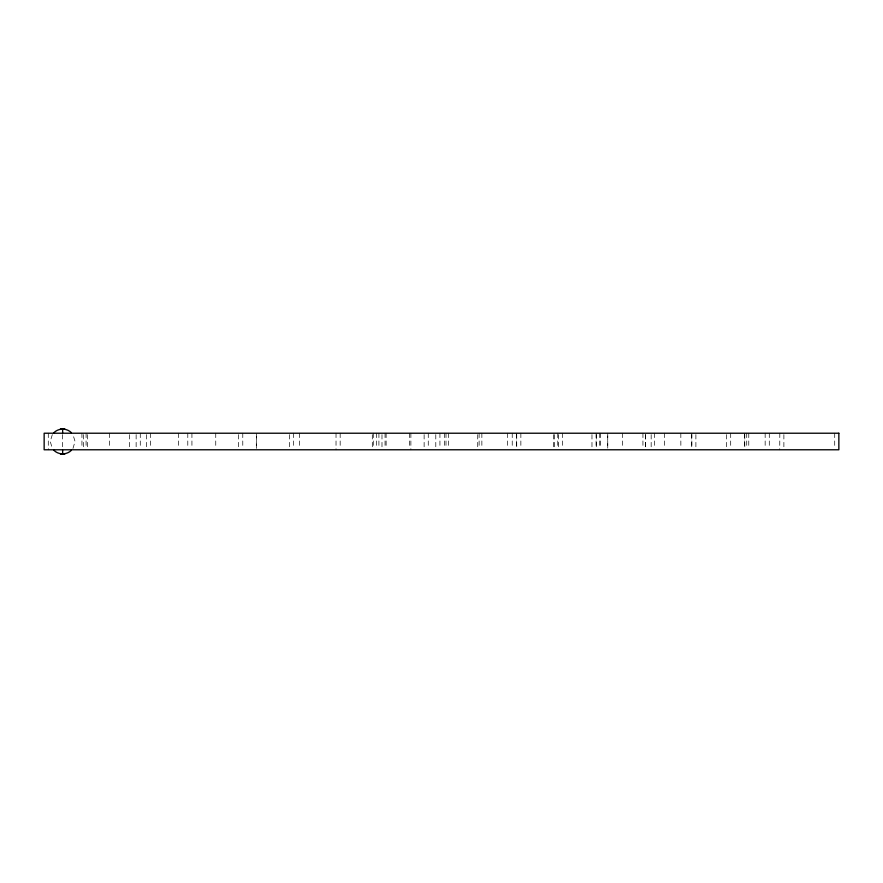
<?xml version="1.0" encoding="UTF-8"?>
<svg xmlns="http://www.w3.org/2000/svg" width="883" height="883" viewBox="0 0 883 883"><rect width="100%" height="100%" fill="white"/><g stroke="black" fill="none" stroke-linecap="round" stroke-linejoin="round"><path stroke-width="0.66" stroke-dasharray="4.42 3.31" d="M52.329 434.602L50.232 441.5L52.329 448.398M72.969 448.398L75.066 441.5L72.969 434.602M834.711 433.222L834.711 448.398M783.883 434.602L783.883 448.398M779.821 433.222L779.744 449.778M769.292 433.222L769.292 448.398M765.153 433.222L765.153 448.398M748.773 433.222L748.773 448.398M746.709 433.222L746.709 448.398M744.777 434.602L744.777 448.398M744.601 433.222L744.601 448.398M730.694 433.222L730.694 448.398M726.554 434.602L726.554 448.398M695.892 434.602L695.892 448.398M691.83 433.222L691.83 448.398M691.753 434.602L691.753 449.778M680.826 433.222L680.87 448.398M664.424 433.222L664.424 448.398M654.59 433.222L654.59 448.398M651.168 434.602L651.168 449.778M645.639 434.602L645.639 448.398M645.583 434.602L645.583 448.398M642.934 433.222L642.934 448.398M622.471 433.222L622.471 448.398M607.747 433.222L607.747 448.398L607.725 434.602M600.418 433.222L600.418 448.398M599.7 433.222L599.7 448.398M596.279 434.602L596.279 448.398M596.113 433.222L596.113 448.398M591.974 434.602L591.974 448.398M562.471 433.222L562.471 448.398M558.663 434.602L558.663 448.398M557.758 433.222L557.758 448.398M554.524 434.602L554.524 449.778M553.619 434.602L553.619 448.398M520.86 433.222L520.86 448.398M516.721 434.602L516.721 448.398M516.367 433.222L516.367 448.398M512.228 433.222L512.228 448.398M507.582 433.222L507.582 448.398M481.864 433.222L481.864 448.398M479.116 433.222L479.116 448.398M477.725 434.602L477.725 448.398M448.476 433.222L448.476 448.398M446.003 433.222L446.003 448.398M444.337 433.222L444.337 448.398M439.933 433.222L439.933 448.398M435.794 434.602L435.794 448.398M428.266 433.222L428.266 448.398M424.127 434.602L424.127 448.398M410.882 433.222L410.882 449.778M409.557 433.222L409.557 448.398M386.125 433.222L386.125 448.398M385.054 433.222L385.054 448.398M381.986 434.602L381.986 448.398M378.917 433.222L378.917 448.398M376.445 433.222L376.445 448.398M373.277 433.222L373.277 448.398M372.306 434.602L372.306 448.398M340.165 433.222L340.165 448.398M336.026 433.222L336.026 449.778M299.635 433.222L299.635 448.398M293.642 433.222L293.642 448.398M289.503 434.602L289.503 448.398M242.781 433.222L242.781 448.398M238.642 434.602L238.642 448.398M215.75 433.222L215.75 448.398M191.931 433.222L191.931 448.398M187.792 433.222L187.792 448.398M178.631 433.222L178.631 448.398M150.54 433.222L150.54 448.398M146.567 434.602L146.567 449.778M140.276 433.222L140.276 448.398M136.137 434.602L136.137 448.398M129.536 434.602L129.536 448.398M109.635 433.222L109.635 448.398M87.649 434.602L87.649 448.398M86.081 433.222L86.081 448.398M83.51 434.602L83.51 449.778M81.942 433.222L81.942 448.398M62.649 434.602L62.649 448.398M48.289 433.222L48.289 449.778M256.39 448.398L256.39 433.222L256.28 448.398"/><path stroke-width="1.32" d="M53.874 432.725C58.499 427.957 66.81 427.957 71.435 432.725M71.435 450.275C66.81 455.043 58.499 455.043 53.874 450.275M62.174 429.326L65.022 429.326M60.276 453.674L63.123 453.674M61.722 429.326L64.889 429.326M60.408 453.674L63.576 453.674M61.302 429.326L64.669 429.326M60.64 453.674L63.995 453.674M60.938 429.326L64.36 429.326M60.938 453.674L64.36 453.674M60.64 429.326L63.995 429.326M61.302 453.674L64.669 453.674M60.408 429.326L63.576 429.326M61.722 453.674L64.889 453.674M62.174 453.674L65.022 453.674M60.232 429.326L63.123 429.326M62.649 429.083L62.649 432.725M62.649 450.275L62.649 453.917M838.85 433.222L44.15 433.222L44.15 449.778L838.85 449.778L838.85 433.222"/></g></svg>
